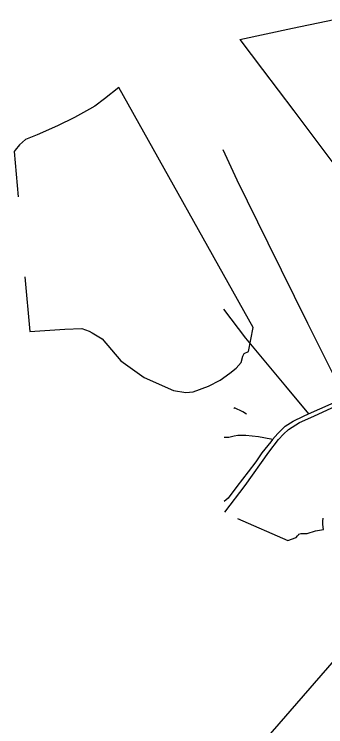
# Model space of a CAD drawing. Header units: metres. Extents: x 615852 to 659911, y 1301217 to 1325118.
# Drawn here: x 637113 to 638711, y 1318796 to 1322448 of the extents above; entities that cross this region are included whole.
import ezdxf

# ---------------------------------------------------------------- set-up
doc = ezdxf.new("R2010")
doc.units = ezdxf.units.M
doc.layers.add('-2', color=1, linetype='Continuous')
doc.layers.add('2', color=1, linetype='Continuous')

msp = doc.modelspace()

# ---------------------------------------------------------------- linework, layer by layer
at = {"layer": '-2', "color": 1, "linetype": 'Continuous'}
for points in [[(638258.14302, 1319863.87817), (638517.26302, 1319751.33317), (638558.76302, 1319766.08717), (638566.68502, 1319774.42617), (638571.03202, 1319779.73617), (638573.33302, 1319782.26317), (638585.55102, 1319786.00517), (638616.05102, 1319786.85017), (638658.55602, 1319799.31217), (638699.76302, 1319806.44717)], [(638699.76302, 1319806.44717), (638696.59902, 1319833.39217), (638696.17502, 1319849.65317), (638698.29502, 1319865.74417)], [(638196.55302, 1318474.86417), (638380.71602, 1318705.99517), (639084.02502, 1319513.92317)]]:
    msp.add_lwpolyline(points, dxfattribs=at)
at = {"color": 1}
msp.add_lwpolyline([(637168.33117, 1321102.19102), (637192.68154, 1320822.16834), (637372.89127, 1320834.18633), (637460.75618, 1320838.05471), (637497.93592, 1320823.03216), (637512.49677, 1320815.05192), (637564.26856, 1320785.22341), (637660.28134, 1320671.93706), (637779.42233, 1320585.83002), (637930.86625, 1320520.33387), (637992.94803, 1320509.04405), (638030.71088, 1320512.80867), (638109.43206, 1320542.54419), (638170.13144, 1320573.08581), (638219.19353, 1320608.10849), (638251.88362, 1320634.60544), (638276.88706, 1320662.35168), (638285.27369, 1320694.71257), (638292.10423, 1320709.60044), (638315.23177, 1320719.98023), (638339.10223, 1320842.57795), (637650.50674, 1322073.42311), (637575.8232, 1322014.45024), (637526.89401, 1321978.07343), (637499.22824, 1321961.50031), (637422.85892, 1321919.76375), (637334.71937, 1321875.65599), (637230.67442, 1321831.05906), (637171.67587, 1321806.64609), (637140.92838, 1321779.2229), (637117.73131, 1321752.28407), (637113.35297, 1321745.11541), (637133.02824, 1321513.17194)], dxfattribs=at)
at = {"layer": '2', "color": 1, "linetype": 'Continuous'}
for points in [[(638270.78702, 1322319.73717), (638539.71202, 1322376.86017), (638926.32002, 1322457.36917), (639056.46002, 1322484.54217)], [(638270.78702, 1322319.73717), (638386.57602, 1322164.96817), (638546.45502, 1321953.43017), (638819.08202, 1321590.43317), (639115.78802, 1321199.93717), (639310.12502, 1320942.32417)], [(638183.01802, 1321755.62117), (638255.57102, 1321598.74317), (638414.71302, 1321276.65017), (638616.86102, 1320865.26017), (638758.30402, 1320584.37717), (638808.40302, 1320484.64417)], [(638186.40202, 1320936.53617), (638298.85802, 1320787.40117), (638504.40002, 1320541.96417), (638621.73802, 1320399.13617)], [(638194.10802, 1319895.29817), (638297.03702, 1320032.57617), (638419.34702, 1320204.12317), (638469.27802, 1320268.06317), (638493.72602, 1320295.96817), (638519.43802, 1320320.31217), (638576.42402, 1320356.28117), (638649.66402, 1320388.65717), (638742.74102, 1320430.64917), (638839.11602, 1320470.34717), (638919.48702, 1320511.34917), (638953.57602, 1320532.11717), (638961.96602, 1320535.14917)], [(638621.73802, 1320399.13617), (638681.24602, 1320426.20417), (638738.46402, 1320451.24417), (638775.85102, 1320469.97217), (638808.40302, 1320484.64417)], [(638304.80002, 1320398.45617), (638285.74602, 1320410.73417), (638243.10202, 1320429.88617), (638239.70802, 1320427.54017)], [(638438.53702, 1320269.14517), (638464.76802, 1320298.82517), (638503.21002, 1320335.85017), (638543.40602, 1320361.68817), (638596.81602, 1320388.26117), (638621.73802, 1320399.13617)]]:
    msp.add_lwpolyline(points, dxfattribs=at)
at = {"layer": '2', "linetype": 'Continuous'}
for points in [[(638189.11102, 1320280.88017), (638214.46902, 1320279.53117), (638240.65202, 1320286.33817), (638259.46202, 1320290.36417), (638300.62102, 1320290.53117), (638366.15702, 1320283.27617), (638429.39502, 1320270.94317), (638438.53702, 1320269.14517)], [(638438.53702, 1320269.14517), (638429.36602, 1320256.96517), (638383.51302, 1320199.37017), (638352.67702, 1320153.94217), (638312.68202, 1320103.19617), (638255.36102, 1320028.08917), (638210.51702, 1319966.93417), (638190.47602, 1319950.39417)]]:
    msp.add_lwpolyline(points, dxfattribs=at)

doc.saveas('drawing.dxf')
